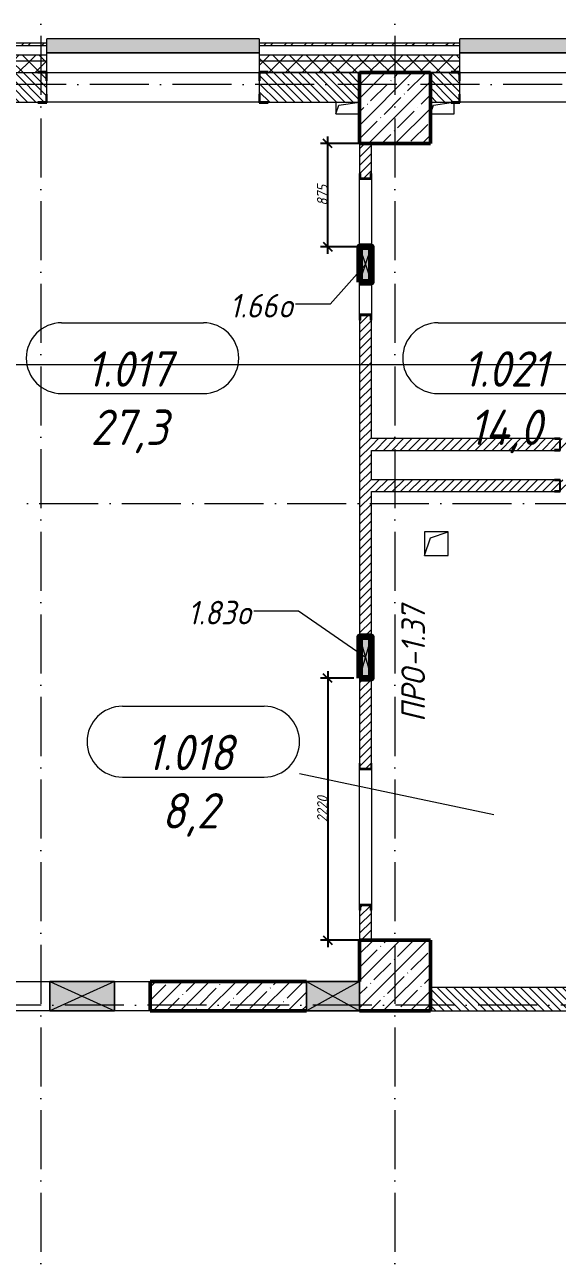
# Model space of a CAD drawing. Header units: millimetres. Extents: x -356862 to 418287, y 0 to 839748.
# Drawn here: x -140702 to -136190, y 534651 to 545103 of the extents above; entities that cross this region are included whole.
import ezdxf

# ---------------------------------------------------------------- set-up
doc = ezdxf.new("R2010")
doc.units = ezdxf.units.MM
doc.linetypes.add('50_200_ШТРИХ_1Т_ш5_п1_п1_', pattern=[700, 500, -100, 0, -100])
for name, color, linetype, lineweight in [('9.7) Заделка 956 шт', 6, 'Continuous', 158), ('A-____-____-DIMS', 7, 'Continuous', 9), ('A-DETL-GENF-OTLN', 7, 'Continuous', 9), ('A-GENM-____-IDEN', 7, 'Continuous', 9), ('A-GENM-____-MCUT', 7, 'Continuous', 25), ('A-GENM-____-OTLN', 7, 'Continuous', 9), ('A-GENM-____-OTLN-1', 7, 'Continuous', 25), ('A-GLAZ-____-IDEN', 7, 'Continuous', 9), ('A-GLAZ-____-OTLN', 7, 'Continuous', 9), ('A-WALL-____-MCUT', 7, 'Continuous', 13), ('A-WALL-____-MCUT-1', 7, 'Continuous', 9), ('A-WALL-____-MCUT-2', 7, 'Continuous', 50), ('A-WALL-____-OTLN', 7, 'Continuous', 9), ('A-WALL-____-PATT-1', 7, 'Continuous', 9), ('A-WALL-FNSH-MCUT-1', 7, 'Continuous', 9), ('I-WALL-____-OTLN', 7, 'Continuous', 9), ('S-COLS-____-MCUT', 7, 'Continuous', 50), ('S-COLS-____-OTLN', 7, 'Continuous', 9), ('S-GRID-____-OTLN-1', 7, '50_200_ШТРИХ_1Т_ш5_п1_п1_', 9)]:
    doc.layers.add(name, color=color, linetype=linetype, lineweight=lineweight)
for name, color, linetype, lineweight, true_color in [('A-AREA-IDEN-1', 7, 'Continuous', 9, 0x000000), ('A-GLAZ-____-OTLN-1', 7, 'Continuous', 9, 0xc0c0c0), ('G-____-____-SYMB-1', 9, 'Continuous', 9, 0x808080)]:
    doc.layers.add(name, color=color, linetype=linetype, lineweight=lineweight, true_color=true_color)
doc.styles.add('ISOCPEUR_I', font='isocpeui.ttf', dxfattribs={"width": 0.9, "height": 2.5})
doc.styles.add('ISOCPEUR_I_11', font='isocpeui.ttf', dxfattribs={"width": 0.9, "height": 200})
doc.styles.add('ISOCPEUR_I_7', font='isocpeui.ttf', dxfattribs={"width": 0.9, "height": 90})
doc.dimstyles.new('ISO-1_8_0_9К_СРЕДНИЙ_Кладочные_2', dxfattribs={"dimscale": 304.8, "dimtxt": 89.638306, "dimasz": 0.246063, "dimexe": 0.19685, "dimexo": 0, "dimgap": 0, "dimtad": 1, "dimdec": 3, "dimrnd": 0.001, "dimdsep": 46, "dimtxsty": 'ISOCPEUR_I_7', "dimblk1": 'OBLIQUE', "dimblk2": 'OBLIQUE', "dimsah": 1, "dimcen": 0.09, "dimdle": 0.19685, "dimazin": 0, "dimtfac": 1, "dimtdec": 4, "dimtix": 1, "dimtmove": 1, "dimatfit": 3, "dimfxl": 1, "dimtvp": 1, "dimtolj": 1, "dimtzin": 0, "dimarcsym": 2})
pattern_1 = [(45, (-176515.067, 459015.94), (-35.35534, 35.35534), [])]
pattern_2 = [(135, (-176515.067, 459015.94), (-35.35534, -35.35534), [])]
pattern_3 = [(45, (-176515.07, 459015.94), (-70.71068, 70.71068), []), (135, (-176515.07, 459015.94), (-70.71068, -70.71068), [])]

# ---------------------------------------------------------------- blocks, each defined once
blk = doc.blocks.new('BSC_Колонна _Прямоугольная - 600х600-V83-АР1_План отверстий 1 этажа в осях 1-64_Ю-ЯЯ')
at = {"layer": 'S-COLS-____-OTLN'}
h = blk.add_hatch(dxfattribs=at)
h.set_pattern_fill('FP_93', color=256, style=0, pattern_type=2)
h.set_pattern_definition([(45, (-38950, -85381.04), (-114.04925, 114.04925), []), (45, (-38835.95, -85381.04), (-114.04925, 114.04925), [201.613, -40.323, 3.353, -36.97])])
h.paths.add_polyline_path([(-300, -300), (300, -300), (300, 300), (-300, 300)], flags=0)
at = {"layer": 'S-COLS-____-MCUT'}
for p, q in [((300, 300), (-300, 300)), ((-300, 300), (-300, -300)), ((300, -300), (300, 300)), ((-300, -300), (300, -300))]:
    blk.add_line(p, q, dxfattribs=at)
blk = doc.blocks.new('BSC_Колонна _Прямоугольная - 600х600-V87-АР1_План отверстий 1 этажа в осях 1-64_Ю-ЯЯ')
at = {"layer": 'S-COLS-____-OTLN'}
h = blk.add_hatch(dxfattribs=at)
h.set_pattern_fill('FP_97', color=256, style=0, pattern_type=2)
h.set_pattern_definition([(45, (-38950, -78031.04), (-114.04925, 114.04925), []), (45, (-38835.95, -78031.04), (-114.04925, 114.04925), [201.613, -40.323, 3.353, -36.97])])
h.paths.add_polyline_path([(-300, -300), (300, -300), (300, 300), (-300, 300), (-300, -50)], flags=0)
at = {"layer": 'S-COLS-____-MCUT'}
for p, q in [((300, 300), (-300, 300)), ((-300, 300), (-300, -50)), ((300, -300), (300, 300)), ((-300, -300), (300, -300))]:
    blk.add_line(p, q, dxfattribs=at)
blk = doc.blocks.new('Фахверк_СКБ_Уголок - 250_3520-27500975-АР1_План отверстий 1 этажа в осях 1-64_Ю-ЯЯ')
at = {"layer": 'A-GENM-____-MCUT'}
for p, q in [((200, 181), (125, 181)), ((125, 181), (125, 106)), ((125, 106), (131, 106)), ((131, 106), (131, 175)), ((131, 175), (200, 175)), ((200, 175), (200, 181)), ((131, -6), (125, -6)), ((125, -6), (125, -81)), ((125, -81), (200, -81)), ((131, -75), (131, -6)), ((200, -75), (131, -75)), ((200, -81), (200, -75))]:
    blk.add_line(p, q, dxfattribs=at)
blk = doc.blocks.new('154_Фахверк_СКБ_Швеллер - Тип_100_4830-28143655-АР1_План отверстий 1 этажа в осях 1-64_Ю-ЯЯ')
at = {"layer": 'A-GENM-____-MCUT'}
for p, q in [((175, 50), (125, 50)), ((125, 50), (125, -50)), ((128, 47), (175, 47)), ((128, -47), (128, 47)), ((175, 47), (175, 50)), ((125, -50), (175, -50)), ((175, -47), (128, -47)), ((175, -50), (175, -47))]:
    blk.add_line(p, q, dxfattribs=at)
blk = doc.blocks.new('154_Фахверк_СКБ_Швеллер - Тип_100_4420-28145583-АР1_План отверстий 1 этажа в осях 1-64_Ю-ЯЯ')
at = {"layer": 'A-GENM-____-MCUT'}
for p, q in [((175, 50), (125, 50)), ((125, 50), (125, -50)), ((128, 47), (175, 47)), ((128, -47), (128, 47)), ((175, 47), (175, 50)), ((125, -50), (175, -50)), ((175, -47), (128, -47)), ((175, -50), (175, -47))]:
    blk.add_line(p, q, dxfattribs=at)
blk = doc.blocks.new('154_Стойка_СКБ_Швеллер - СМ-2230_100-28218823-АР1_План отверстий 1 этажа в осях 1-64_Ю-ЯЯ')
at = {"layer": 'A-GENM-____-MCUT'}
for p, q in [((171, 50), (125, 50)), ((125, 50), (125, -50)), ((129.5, 42.4), (171, 42.4)), ((129.5, -42.4), (129.5, 42.4)), ((171, 42.4), (171, 50)), ((125, -50), (171, -50)), ((171, -42.4), (129.5, -42.4)), ((171, -50), (171, -42.4))]:
    blk.add_line(p, q, dxfattribs=at)
blk = doc.blocks.new('AR_Отверстие прямоугольное _в плите_ - AR_Отверстие прямоугольное _в плите_-30459597-АР1_План отверстий 1 этажа в осях 1-64_Ю-ЯЯ')
at = {"layer": 'A-GENM-____-OTLN'}
for p, q in [((100, 100), (-100, 100)), ((-100, 100), (-100, -100)), ((-100, -100), (-50, 50)), ((-50, 50), (100, 100)), ((100, -100), (100, 100)), ((-100, -100), (100, -100))]:
    blk.add_line(p, q, dxfattribs=at)
blk = doc.blocks.new('AR_Отверстие прямоугольное _в плите_ - AR_Отверстие прямоугольное _в плите_-30511715-АР1_План отверстий 1 этажа в осях 1-64_Ю-ЯЯ')
at = {"layer": 'A-GENM-____-OTLN'}
for p, q in [((-100, 50), (-100, -50)), ((-100, -50), (-75, 25)), ((-75, 25), (100, 50)), ((-100, -50), (100, -50))]:
    blk.add_line(p, q, dxfattribs=at)
blk = doc.blocks.new('AR_Отверстие прямоугольное _в плите_ - AR_Отверстие прямоугольное _в плите_-V208-АР1_План отверстий 1 этажа в осях 1-64_Ю-ЯЯ')
at = {"layer": 'A-GENM-____-OTLN'}
for p, q in [((-100, -50), (-75, 25)), ((-75, 25), (75, 46)), ((100, -50), (100, 44)), ((-100, -50), (100, -50))]:
    blk.add_line(p, q, dxfattribs=at)
blk = doc.blocks.new('AR_Отверстие прямоугольное _в стене__БезПР - AR_Отверстие прямоугольное _в стене__БезПР-30578446-АР1_План отверстий 1 этажа в осях 1-64_Ю-ЯЯ')
at = {"layer": 'A-GLAZ-____-OTLN-1'}
blk.add_hatch(color=256, dxfattribs=at).paths.add_polyline_path([(225, -125), (225, 125), (-225, 125), (-225, -125)], flags=0)
at = {"layer": 'A-DETL-GENF-OTLN'}
for p, q in [((-225, -125), (-225, 125)), ((-225, 125), (225, 125)), ((225, 125), (-225, -125)), ((-225, 125), (225, -125)), ((225, 125), (-225, 125)), ((-225, 125), (-225, -125)), ((225, 125), (225, -125)), ((225, -125), (225, 125)), ((225, -125), (-225, -125)), ((-225, -125), (225, -125))]:
    blk.add_line(p, q, dxfattribs=at)
at = {"layer": 'A-GLAZ-____-OTLN'}
blk.add_line((225, 125), (-225, 125), dxfattribs=at)
blk = doc.blocks.new('AR_Отверстие прямоугольное _в стене__БезПР - AR_Отверстие прямоугольное _в стене__БезПР-30578444-АР1_План отверстий 1 этажа в осях 1-64_Ю-ЯЯ')
at = {"layer": 'A-GLAZ-____-OTLN-1'}
blk.add_hatch(color=256, dxfattribs=at).paths.add_polyline_path([(275, -125), (275, 125), (-275, 125), (-275, -125)], flags=0)
at = {"layer": 'A-DETL-GENF-OTLN'}
for p, q in [((-275, -125), (-275, 125)), ((-275, 125), (275, 125)), ((275, 125), (-275, -125)), ((-275, 125), (275, -125)), ((275, 125), (-275, 125)), ((-275, 125), (-275, -125)), ((275, 125), (275, -125)), ((275, -125), (275, 125)), ((275, -125), (-275, -125)), ((-275, -125), (275, -125))]:
    blk.add_line(p, q, dxfattribs=at)
at = {"layer": 'A-GLAZ-____-OTLN'}
blk.add_line((275, 125), (-275, 125), dxfattribs=at)
blk = doc.blocks.new('Отлив_СКБ - Отлив витража_120_НВФ-31885689-АР1_План отверстий 1 этажа в осях 1-64_Ю-ЯЯ')
at = {"layer": 'A-GLAZ-____-OTLN-1'}
for points in [[(1800, 2), (1800, 120), (0, 120), (0, 2), (750, 2)], [(1800, 0), (1800, 2), (0, 2), (0, 0), (750, 0)]]:
    blk.add_hatch(color=256, dxfattribs=at).paths.add_polyline_path(points, flags=0)
at = {"layer": 'A-GLAZ-____-OTLN'}
for p, q in [((0, 83), (0, 120)), ((1800, 120), (0, 120)), ((1800, 120), (1800, 83)), ((0, 2), (1800, 2)), ((1800, 0), (0, 0))]:
    blk.add_line(p, q, dxfattribs=at)
blk = doc.blocks.new('AR_Отверстие прямоугольное _в стене__БезПР - AR_Отверстие прямоугольное _в стене__БезПР-36427571-АР1_План отверстий 1 этажа в осях 1-64_Ю-ЯЯ')
at = {"layer": 'A-GLAZ-____-OTLN'}
blk.add_hatch(color=256, dxfattribs=at).paths.add_polyline_path([(150, -50), (150, 50), (-150, 50), (-150, -50)], flags=0)
at = {"layer": 'A-DETL-GENF-OTLN'}
for p, q in [((-150, -50), (-150, 50)), ((-150, 50), (150, 50)), ((150, 50), (-150, -50)), ((-150, 50), (150, -50)), ((150, 50), (-150, 50)), ((-150, 50), (-150, -50)), ((150, 50), (150, -50)), ((150, -50), (150, 50)), ((150, -50), (-150, -50)), ((-150, -50), (150, -50))]:
    blk.add_line(p, q, dxfattribs=at)
at = {"layer": 'A-GLAZ-____-OTLN'}
blk.add_line((150, 50), (-150, 50), dxfattribs=at)
blk = doc.blocks.new('AR_Отверстие прямоугольное _в стене_ - AR_Отверстие прямоугольное _в стене__ОВ-36705131-АР1_План отверстий 1 этажа в осях 1-64_Ю-ЯЯ')
at = {"layer": 'A-GLAZ-____-OTLN'}
blk.add_hatch(color=256, dxfattribs=at).paths.add_polyline_path([(-175, -50), (175, -50), (175, 50), (-175, 50)], flags=0)
at = {"layer": 'A-DETL-GENF-OTLN'}
for p, q in [((-175, -50), (-175, 50)), ((-175, 50), (175, 50)), ((175, 50), (-175, -50)), ((-175, 50), (175, -50)), ((175, 50), (-175, 50)), ((-175, 50), (-175, -50)), ((175, 50), (175, -50)), ((175, -50), (175, 50)), ((175, -50), (-175, -50)), ((-175, -50), (175, -50))]:
    blk.add_line(p, q, dxfattribs=at)
blk = doc.blocks.new('АР_Перемычка - АР_Перемычка-36705164-АР1_План отверстий 1 этажа в осях 1-64_Ю-ЯЯ')
at = {"layer": 'A-GENM-____-OTLN'}
blk.add_line((-300, -50), (-299, -50), dxfattribs=at)
blk = doc.blocks.new('_Oblique')
at = {"color": 0, "linetype": 'ByBlock', "lineweight": -2}
blk.add_line((-0.5, -0.5), (0.5, 0.5), dxfattribs=at)
blk = doc.blocks.new('*D13607')
at = {"layer": 'A-____-____-DIMS', "color": 0, "lineweight": -2, "transparency": 16777216}
for p, q in [((-138135, 543162), (-138135, 544157)), ((-137865, 544097), (-138195, 544097)), ((-137865, 543222), (-138195, 543222))]:
    blk.add_line(p, q, dxfattribs=at)
at = {"layer": 'Defpoints', "color": 0, "transparency": 16777216}
for p in [(-138135, 544097), (-137865, 544097), (-137865, 543222)]:
    blk.add_point(p, dxfattribs=at)
at = {"layer": 'A-____-____-DIMS', "color": 0, "lineweight": -2, "transparency": 16777216, "xscale": 75, "yscale": 75, "zscale": 75}
for p, rotation in [((-138135, 544097), 90), ((-138135, 543222), 270)]:
    blk.add_blockref('_Oblique', p, dxfattribs=dict(at, rotation=rotation))
at = {"layer": 'A-____-____-DIMS', "color": 0, "transparency": 16777216, "insert": (-138181, 543659), "char_height": 90, "width": 409.58, "attachment_point": 5, "rotation": 90, "style": 'ISOCPEUR_I_7'}
blk.add_mtext('\\A1;875', dxfattribs=at)
blk = doc.blocks.new('*D13625')
at = {"layer": 'A-____-____-DIMS', "color": 0, "lineweight": -2, "transparency": 16777216}
for p, q in [((-137915, 539567), (-138195, 539567)), ((-138135, 539627), (-138135, 537287)), ((-137865, 537347), (-138195, 537347))]:
    blk.add_line(p, q, dxfattribs=at)
at = {"layer": 'Defpoints', "color": 0, "transparency": 16777216}
for p in [(-137915, 539567), (-138135, 537347), (-137865, 537347)]:
    blk.add_point(p, dxfattribs=at)
at = {"layer": 'A-____-____-DIMS', "color": 0, "lineweight": -2, "transparency": 16777216, "xscale": 75, "yscale": 75, "zscale": 75}
for p, rotation in [((-138135, 539567), 90), ((-138135, 537347), 270)]:
    blk.add_blockref('_Oblique', p, dxfattribs=dict(at, rotation=rotation))
at = {"layer": 'A-____-____-DIMS', "color": 0, "transparency": 16777216, "insert": (-138180, 538457), "char_height": 90, "width": 546.1, "attachment_point": 5, "rotation": 90, "style": 'ISOCPEUR_I_7'}
blk.add_mtext('\\A1;2220', dxfattribs=at)
blk = doc.blocks.new('AAR_СКБ_Марка_помещения_1_5 ммп - Номер _ Площадь-27962135-АИ_План этажа_Стены_1')
at = {"layer": 'A-AREA-IDEN-1'}
for p, q in [((-2.987, 3), (3.013, 3)), ((-2.987, 0), (3.013, 0))]:
    blk.add_line(p, q, dxfattribs=at)
for centre, start, end in [((-2.987, 1.5), 90, 270), ((3.013, 1.5), 270, 90)]:
    blk.add_arc(centre, 1.5, start, end, dxfattribs=at)

msp = doc.modelspace()

# ---------------------------------------------------------------- hatches: boundary and pattern name
at = {"layer": 'A-WALL-____-PATT-1'}
h = msp.add_hatch(dxfattribs=at)
h.set_pattern_fill('FP_3', color=256, style=0, pattern_type=2)
h.set_pattern_definition([(45, (-176515.07, 459015.94), (-85.53659, 85.53659), []), (45, (-176458.04, 459015.94), (-85.53659, 85.53659), [])])
h.paths.add_polyline_path([(-126350.0675, 544926.983), (-126350.0675, 544946.983), (-128215.0675, 544946.983), (-128215.0675, 544926.983), (-127040.4575, 544926.983)], flags=0)
h.paths.add_polyline_path([(-130015.0675, 544926.983), (-130015.0675, 544946.983), (-131715.0675, 544946.983), (-131715.0675, 544926.983), (-130575.4589, 544926.983)], flags=0)
h.paths.add_polyline_path([(-133515.0675, 544926.983), (-133515.0675, 544946.983), (-135215.0675, 544946.983), (-135215.0675, 544926.983), (-134110.4602, 544926.983)], flags=0)
h.paths.add_polyline_path([(-137015.0675, 544926.983), (-137015.0675, 544946.983), (-138715.0675, 544946.983), (-138715.0675, 544926.983), (-137645.4615, 544926.983)], flags=0)
h.paths.add_polyline_path([(-142140.0675, 544926.983), (-140515.0675, 544926.983), (-140515.0675, 544946.983), (-142140.0675, 544946.983)], flags=0)
h.paths.add_polyline_path([(-144112.0675, 544926.983), (-144015.0675, 544926.983), (-144015.0675, 544946.983), (-144915.0675, 544946.983), (-144915.0675, 544926.983), (-144715.4642, 544926.983)], flags=0)
h.paths.add_polyline_path([(-149665.0675, 544926.983), (-149665.0675, 544946.983), (-150735.0675, 544946.983), (-150735.0675, 544926.983)], flags=0)
h.paths.add_polyline_path([(-146715.0675, 544926.983), (-146715.0675, 544946.983), (-147865.0675, 544946.983), (-147865.0675, 544926.983)], flags=0)
h.paths.add_polyline_path([(-152645.0675, 544926.983), (-152535.0675, 544926.983), (-152535.0675, 544946.983), (-152645.0675, 544946.983)], flags=0)
h = msp.add_hatch(dxfattribs=at)
h.set_pattern_fill('FP_1', color=256, style=0, pattern_type=2)
h.set_pattern_definition(pattern_3)
h.paths.add_polyline_path([(-127040.4575, 544796.983), (-126350.0675, 544796.983), (-126350.0675, 544846.983), (-128215.0675, 544846.983), (-128215.0675, 544796.983)], flags=0)
h.paths.add_polyline_path([(-131715.0675, 544796.983), (-130015.0675, 544796.983), (-130015.0675, 544846.983), (-131715.0675, 544846.983)], flags=0)
h.paths.add_polyline_path([(-134994.2105, 544796.983), (-133515.0675, 544796.983), (-133515.0675, 544846.983), (-135215.0675, 544846.983), (-135215.0675, 544796.983)], flags=0)
h.paths.add_polyline_path([(-140515.0675, 544796.983), (-140515.0675, 544846.983), (-142140.0675, 544846.983), (-142140.0675, 544796.983), (-141180.4629, 544796.983)], flags=0)
h.paths.add_polyline_path([(-138529.2119, 544796.983), (-137015.0675, 544796.983), (-137015.0675, 544846.983), (-138715.0675, 544846.983), (-138715.0675, 544796.983)], flags=0)
h.paths.add_polyline_path([(-144112.0675, 544796.983), (-144015.0675, 544796.983), (-144015.0675, 544846.983), (-144112.0675, 544846.983)], flags=0)
h = msp.add_hatch(dxfattribs=at)
h.set_pattern_fill('FP_1', color=256, style=0, pattern_type=2)
h.set_pattern_definition(pattern_3)
h.paths.add_polyline_path([(-126365.0675, 544696.983), (-126350.0675, 544696.983), (-126350.0675, 544796.983), (-128215.0675, 544796.983), (-128215.0675, 544702.983), (-128140.0675, 544702.983), (-128140.0675, 544696.983), (-126965.0675, 544696.983)], flags=0)
h.paths.add_polyline_path([(-130015.0675, 544696.983), (-130015.0675, 544796.983), (-131715.0675, 544796.983), (-131715.0675, 544702.983), (-131640.0675, 544702.983), (-131640.0675, 544696.983), (-130575.4589, 544696.983)], flags=0)
h.paths.add_polyline_path([(-133590.0675, 544696.983), (-133590.0675, 544702.983), (-133515.0675, 544702.983), (-133515.0675, 544796.983), (-135215.0675, 544796.983), (-135215.0675, 544702.983), (-135140.0675, 544702.983), (-135140.0675, 544696.983), (-133665.0675, 544696.983)], flags=0)
h.paths.add_polyline_path([(-137645.4615, 544696.983), (-137090.0675, 544696.983), (-137090.0675, 544702.983), (-137015.0675, 544702.983), (-137015.0675, 544796.983), (-138715.0675, 544796.983), (-138715.0675, 544702.983), (-138640.0675, 544702.983), (-138640.0675, 544696.983), (-137865.0675, 544696.983)], flags=0)
h.paths.add_polyline_path([(-140590.0675, 544696.983), (-140590.0675, 544702.983), (-140515.0675, 544702.983), (-140515.0675, 544796.983), (-142140.0675, 544796.983), (-142140.0675, 544696.983), (-141180.4629, 544696.983)], flags=0)
h.paths.add_polyline_path([(-144015.0675, 544696.983), (-144015.0675, 544796.983), (-144112.0675, 544796.983), (-144112.0675, 544696.983)], flags=0)
h = msp.add_hatch(dxfattribs=at)
h.set_pattern_fill('FP_6', color=256, style=0, pattern_type=2)
h.set_pattern_definition(pattern_2)
h.paths.add_polyline_path([(-138640.0675, 544446.983), (-137865.0675, 544446.983), (-137865.0675, 544696.983), (-138709.0675, 544696.983), (-138709.0675, 544627.983), (-138715.0675, 544627.983), (-138715.0675, 544515.983), (-138709.0675, 544515.983), (-138709.0675, 544446.983)], flags=0)
h.paths.add_polyline_path([(-141180.4629, 544446.983), (-140521.0675, 544446.983), (-140521.0675, 544515.983), (-140515.0675, 544515.983), (-140515.0675, 544627.983), (-140521.0675, 544627.983), (-140521.0675, 544696.983), (-141790.0675, 544696.983), (-141790.0675, 544446.983)], flags=0)
h = msp.add_hatch(dxfattribs=at)
h.set_pattern_fill('FP_6', color=256, style=0, pattern_type=2)
h.set_pattern_definition(pattern_2)
h.paths.add_polyline_path([(-134265.0675, 544446.983), (-134265.0675, 544696.983), (-135209.0675, 544696.983), (-135209.0675, 544627.983), (-135215.0675, 544627.983), (-135215.0675, 544515.983), (-135209.0675, 544515.983), (-135209.0675, 544446.983), (-134994.2105, 544446.983)], flags=0)
h.paths.add_polyline_path([(-137021.0675, 544446.983), (-137021.0675, 544515.983), (-137015.0675, 544515.983), (-137015.0675, 544627.983), (-137021.0675, 544627.983), (-137021.0675, 544696.983), (-137265.0675, 544696.484), (-137265.0675, 544446.983), (-137090.0675, 544446.983)], flags=0)
h = msp.add_hatch(dxfattribs=at)
h.set_pattern_fill('FP_5', color=256, style=0, pattern_type=2)
h.set_pattern_definition(pattern_1)
h.paths.add_polyline_path([(-137865.0675, 537346.983), (-137765.0675, 537346.983), (-137765.0675, 537600.983), (-137772.6675, 537600.983), (-137772.6675, 537642.483), (-137857.4675, 537642.483), (-137857.4675, 537600.983), (-137865.0675, 537600.983)], flags=0)
h.paths.add_polyline_path([(-137862.0675, 538799.983), (-137768.0675, 538799.983), (-137768.0675, 538846.983), (-137765.0675, 538846.983), (-137765.0675, 539566.983), (-137865.0675, 539566.983), (-137865.0675, 538846.983), (-137862.0675, 538846.983), (-137862.0675, 538842.5904)], flags=0)
h.paths.add_polyline_path([(-137865.0675, 539916.983), (-137765.0675, 539916.983), (-137765.0675, 542600.983), (-137772.6675, 542600.983), (-137772.6675, 542642.483), (-137857.4675, 542642.483), (-137857.4675, 542600.983), (-137865.0675, 542600.983), (-137865.0675, 542071.5607)], flags=0)
h.paths.add_polyline_path([(-137772.6675, 543801.483), (-137772.6675, 543842.983), (-137765.0675, 543842.983), (-137765.0675, 544096.983), (-137865.0675, 544096.983), (-137865.0675, 543842.983), (-137857.4675, 543842.983), (-137857.4675, 543801.483)], flags=0)
h = msp.add_hatch(dxfattribs=at)
h.set_pattern_fill('FP_5', color=256, style=0, pattern_type=2)
h.set_pattern_definition(pattern_1)
h.paths.add_polyline_path([(-137765.0675, 541496.983), (-136215.0675, 541496.983), (-136215.0675, 541499.983), (-136168.0675, 541499.983), (-136168.0675, 541593.983), (-136215.0675, 541593.983), (-136215.0675, 541596.983), (-137765.0675, 541596.983)], flags=0)
h.paths.add_polyline_path([(-134615.0675, 541496.983), (-134615.0675, 541596.983), (-136165.0675, 541596.983), (-136165.0675, 541496.983), (-135877.9609, 541496.983)], flags=0)
h = msp.add_hatch(dxfattribs=at)
h.set_pattern_fill('FP_5', color=256, style=0, pattern_type=2)
h.set_pattern_definition(pattern_1)
h.paths.add_polyline_path([(-137765.0675, 541146.983), (-136215.0675, 541146.983), (-136215.0675, 541149.983), (-136168.0675, 541149.983), (-136168.0675, 541243.983), (-136215.0675, 541243.983), (-136215.0675, 541246.983), (-137765.0675, 541246.983)], flags=0)
h.paths.add_polyline_path([(-134615.0675, 541146.983), (-134615.0675, 541246.983), (-136165.0675, 541246.983), (-136165.0675, 541146.983), (-135877.9609, 541146.983)], flags=0)
h = msp.add_hatch(dxfattribs=at)
h.set_pattern_fill('FP_13', color=256, style=0, pattern_type=2)
h.set_pattern_definition([(45, (-176515.07, 459015.94), (-114.04925, 114.04925), []), (45, (-176401.02, 459015.94), (-114.04925, 114.04925), [201.612, -40.322, 3.353, -36.97])])
h.paths.add_polyline_path([(-138315.0675, 536746.983), (-138315.0675, 536996.983), (-139640.0675, 536996.983), (-139640.0675, 536746.983)], flags=0)
h.paths.add_polyline_path([(-140790.0675, 536746.983), (-140790.0675, 536996.983), (-142040.0675, 536996.983), (-142040.0675, 536746.983), (-141180.4629, 536746.983)], flags=0)
h = msp.add_hatch(dxfattribs=at)
h.set_pattern_fill('FP_6', color=256, style=0, pattern_type=2)
h.set_pattern_definition(pattern_2)
h.paths.add_polyline_path([(-134265.0675, 536746.983), (-134265.0675, 536946.983), (-134315.0675, 536946.983), (-134315.0675, 536746.983)], flags=0)
h.paths.add_polyline_path([(-134815.0675, 536746.983), (-134815.0675, 536946.983), (-137265.0675, 536946.983), (-137265.0675, 536746.983), (-135877.9609, 536746.983)], flags=0)

# ---------------------------------------------------------------- linework, layer by layer
at = {"layer": '9.7) Заделка 956 шт'}
for points in [[(-137865.0675, 542921.983), (-137765.0675, 542921.983), (-137765.0675, 543221.983), (-137865.0675, 543221.983)], [(-137865.0675, 539566.983), (-137765.0675, 539566.983), (-137765.0675, 539916.983), (-137865.0675, 539916.983)]]:
    msp.add_lwpolyline(points, close=True, dxfattribs=at)
at = {"layer": 'A-AREA-IDEN-1'}
msp.add_line((-136728.0392, 538408.6795), (-138373.2904, 538756.3127), dxfattribs=at)
at = {"layer": 'A-GLAZ-____-IDEN'}
for p, q in [((-137815.0675, 543071.983), (-138113.8051, 542734.6819)), ((-138113.8051, 542734.6819), (-138406.8034, 542734.6819)), ((-138382.8422, 540134.3174), (-138760.1066, 540134.3174)), ((-137815.0675, 539741.983), (-138382.8422, 540134.3174))]:
    msp.add_line(p, q, dxfattribs=at)
at = {"layer": 'A-WALL-____-MCUT'}
for p, q in [((-142140.0675, 544926.983), (-140515.0675, 544926.983)), ((-140515.0675, 544702.983), (-140515.0675, 544926.983)), ((-138715.0675, 544926.983), (-137015.0675, 544926.983)), ((-138715.0675, 544926.983), (-138715.0675, 544702.983)), ((-137015.0675, 544702.983), (-137015.0675, 544926.983)), ((-140515.0675, 544515.983), (-140515.0675, 544627.983)), ((-138715.0675, 544627.983), (-138715.0675, 544515.983)), ((-137015.0675, 544515.983), (-137015.0675, 544627.983)), ((-141790.0675, 544446.983), (-140590.0675, 544446.983)), ((-138640.0675, 544446.983), (-137865.0675, 544446.983)), ((-137265.0675, 544446.983), (-137090.0675, 544446.983)), ((-134815.0675, 536946.983), (-137265.0675, 536946.983)), ((-137265.0675, 536746.983), (-134815.0675, 536746.983))]:
    msp.add_line(p, q, dxfattribs=at)
at = {"layer": 'A-WALL-____-MCUT-1'}
for p, q in [((-142140.0675, 544846.983), (-140515.0675, 544846.983)), ((-142140.0675, 544796.983), (-140515.0675, 544796.983)), ((-138715.0675, 544846.983), (-137015.0675, 544846.983)), ((-138715.0675, 544796.983), (-137015.0675, 544796.983)), ((-141790.0675, 544696.983), (-140590.0675, 544696.983)), ((-137865.0675, 544696.983), (-138640.0675, 544696.983)), ((-138640.0675, 544696.983), (-137865.0675, 544696.983)), ((-137090.0675, 544696.983), (-137265.0675, 544696.983)), ((-137265.0675, 544696.983), (-137090.0675, 544696.983))]:
    msp.add_line(p, q, dxfattribs=at)
at = {"layer": 'A-WALL-____-MCUT-2'}
for p, q in [((-138315.0675, 536996.983), (-139640.0675, 536996.983)), ((-139640.0675, 536996.983), (-139640.0675, 536746.983)), ((-139640.0675, 536746.983), (-138315.0675, 536746.983))]:
    msp.add_line(p, q, dxfattribs=at)
at = {"layer": 'A-WALL-____-OTLN'}
for p, q in [((-140515.0675, 544696.983), (-138715.0675, 544696.983)), ((-137015.0675, 544696.983), (-135215.0675, 544696.983)), ((-138715.0675, 544446.983), (-140515.0675, 544446.983)), ((-135215.0675, 544446.983), (-137015.0675, 544446.983)), ((-140790.0675, 536996.983), (-140490.0675, 536996.983)), ((-139940.0675, 536996.983), (-139640.0675, 536996.983)), ((-140490.0675, 536746.983), (-140790.0675, 536746.983)), ((-139640.0675, 536746.983), (-139940.0675, 536746.983))]:
    msp.add_line(p, q, dxfattribs=at)
at = {"layer": 'A-WALL-FNSH-MCUT-1'}
for p, q in [((-140515.0675, 544946.983), (-142140.0675, 544946.983)), ((-140515.0675, 544926.983), (-140515.0675, 544946.983)), ((-137015.0675, 544946.983), (-138715.0675, 544946.983)), ((-138715.0675, 544946.983), (-138715.0675, 544926.983)), ((-137015.0675, 544926.983), (-137015.0675, 544946.983)), ((-137865.0675, 544096.983), (-137865.0675, 543842.983)), ((-137765.0675, 543842.983), (-137765.0675, 544096.983)), ((-137865.0675, 542600.983), (-137865.0675, 539916.983)), ((-137765.0675, 541596.983), (-137765.0675, 542600.983)), ((-136215.0675, 541596.983), (-137765.0675, 541596.983)), ((-137765.0675, 541246.983), (-137765.0675, 541496.983)), ((-137765.0675, 541496.983), (-136215.0675, 541496.983)), ((-136215.0675, 541246.983), (-137765.0675, 541246.983)), ((-137765.0675, 539916.983), (-137765.0675, 541146.983)), ((-137765.0675, 541146.983), (-136215.0675, 541146.983)), ((-137865.0675, 539566.983), (-137865.0675, 538846.983)), ((-137765.0675, 538846.983), (-137765.0675, 539566.983)), ((-137865.0675, 537600.983), (-137865.0675, 537346.983)), ((-137765.0675, 537346.983), (-137765.0675, 537600.983))]:
    msp.add_line(p, q, dxfattribs=at)
at = {"layer": 'G-____-____-SYMB-1'}
msp.add_line((-181429.6697, 542224.9935), (-72002.7137, 542224.9935), dxfattribs=at)
at = {"layer": 'I-WALL-____-OTLN'}
for p, q in [((-137865.0675, 543221.983), (-137865.0675, 543796.983)), ((-137765.0675, 543796.983), (-137765.0675, 543221.983)), ((-137865.0675, 542646.983), (-137865.0675, 542921.983)), ((-137765.0675, 542921.983), (-137765.0675, 542646.983)), ((-137865.0675, 537646.983), (-137865.0675, 538796.983)), ((-137765.0675, 538796.983), (-137765.0675, 537646.983))]:
    msp.add_line(p, q, dxfattribs=at)
at = {"layer": 'S-GRID-____-OTLN-1'}
for p, q in [((-140565.0675, 549908.7924), (-140565.0675, 511907.5288)), ((-137565.0675, 549908.7924), (-137565.0675, 511907.5288)), ((-72440.6609, 544596.983), (-181183.8377, 544596.983)), ((-181183.8377, 541046.983), (-72440.6609, 541046.983)), ((-129360.4697, 536796.983), (-181183.8377, 536796.983))]:
    msp.add_line(p, q, dxfattribs=at)

# ---------------------------------------------------------------- block references
at = {"layer": 'A-AREA-IDEN-1', "xscale": 199.9999999999999, "yscale": 199.9999999999999, "zscale": 199.9999999999999}
for p in [(-139791.0945, 541978.0663), (-136602.6157, 541978.0663), (-139275.8728, 538728.7839)]:
    msp.add_blockref('AAR_СКБ_Марка_помещения_1_5 ммп - Номер _ Площадь-27962135-АИ_План этажа_Стены_1', p, dxfattribs=at)
at = {"layer": 'A-GENM-____-OTLN'}
for name, p in [('AR_Отверстие прямоугольное _в плите_ - AR_Отверстие прямоугольное _в плите_-30511715-АР1_План отверстий 1 этажа в осях 1-64_Ю-ЯЯ', (-137965.0675, 544396.983)), ('AR_Отверстие прямоугольное _в плите_ - AR_Отверстие прямоугольное _в плите_-V208-АР1_План отверстий 1 этажа в осях 1-64_Ю-ЯЯ', (-137165.0675, 544396.983)), ('AR_Отверстие прямоугольное _в плите_ - AR_Отверстие прямоугольное _в плите_-30459597-АР1_План отверстий 1 этажа в осях 1-64_Ю-ЯЯ', (-137215.0675, 540706.983))]:
    msp.add_blockref(name, p, dxfattribs=at)
at = {"layer": 'A-GENM-____-OTLN', "rotation": 89.99999999999993}
msp.add_blockref('АР_Перемычка - АР_Перемычка-36705164-АР1_План отверстий 1 этажа в осях 1-64_Ю-ЯЯ', (-137815.0675, 539566.983), dxfattribs=at)
at = {"layer": 'A-GENM-____-OTLN-1'}
for name, p, rotation in [('Фахверк_СКБ_Уголок - 250_3520-27500975-АР1_План отверстий 1 этажа в осях 1-64_Ю-ЯЯ', (-140390.0675, 544621.983), 180), ('Фахверк_СКБ_Уголок - 250_3520-27500975-АР1_План отверстий 1 этажа в осях 1-64_Ю-ЯЯ', (-136890.0675, 544621.983), 180), ('154_Стойка_СКБ_Швеллер - СМ-2230_100-28218823-АР1_План отверстий 1 этажа в осях 1-64_Ю-ЯЯ', (-137815.0675, 543671.983), 89.99999999999993), ('154_Стойка_СКБ_Швеллер - СМ-2230_100-28218823-АР1_План отверстий 1 этажа в осях 1-64_Ю-ЯЯ', (-137815.0675, 542771.983), 269.9999999999999), ('154_Фахверк_СКБ_Швеллер - Тип_100_4830-28143655-АР1_План отверстий 1 этажа в осях 1-64_Ю-ЯЯ', (-136040.0675, 541546.983), 180), ('154_Фахверк_СКБ_Швеллер - Тип_100_4830-28143655-АР1_План отверстий 1 этажа в осях 1-64_Ю-ЯЯ', (-136040.0675, 541196.983), 180), ('154_Фахверк_СКБ_Швеллер - Тип_100_4420-28145583-АР1_План отверстий 1 этажа в осях 1-64_Ю-ЯЯ', (-137815.0675, 538671.983), 89.99999999999993), ('154_Стойка_СКБ_Швеллер - СМ-2230_100-28218823-АР1_План отверстий 1 этажа в осях 1-64_Ю-ЯЯ', (-137815.0675, 537771.983), 269.9999999999999)]:
    msp.add_blockref(name, p, dxfattribs=dict(at, rotation=rotation))
msp.add_blockref('Фахверк_СКБ_Уголок - 250_3520-27500975-АР1_План отверстий 1 этажа в осях 1-64_Ю-ЯЯ', (-138840.0675, 544521.983), dxfattribs=at)
at = {"layer": 'A-GLAZ-____-OTLN'}
for name, p in [('Отлив_СКБ - Отлив витража_120_НВФ-31885689-АР1_План отверстий 1 этажа в осях 1-64_Ю-ЯЯ', (-140515.0675, 544863.983)), ('Отлив_СКБ - Отлив витража_120_НВФ-31885689-АР1_План отверстий 1 этажа в осях 1-64_Ю-ЯЯ', (-137015.0675, 544863.983)), ('AR_Отверстие прямоугольное _в стене__БезПР - AR_Отверстие прямоугольное _в стене__БезПР-30578444-АР1_План отверстий 1 этажа в осях 1-64_Ю-ЯЯ', (-140215.0675, 536871.983)), ('AR_Отверстие прямоугольное _в стене__БезПР - AR_Отверстие прямоугольное _в стене__БезПР-30578446-АР1_План отверстий 1 этажа в осях 1-64_Ю-ЯЯ', (-138090.0675, 536871.983))]:
    msp.add_blockref(name, p, dxfattribs=at)
at = {"layer": 'A-GLAZ-____-OTLN', "rotation": 89.99999999999993}
for name, p in [('AR_Отверстие прямоугольное _в стене__БезПР - AR_Отверстие прямоугольное _в стене__БезПР-36427571-АР1_План отверстий 1 этажа в осях 1-64_Ю-ЯЯ', (-137815.0675, 543071.983)), ('AR_Отверстие прямоугольное _в стене_ - AR_Отверстие прямоугольное _в стене__ОВ-36705131-АР1_План отверстий 1 этажа в осях 1-64_Ю-ЯЯ', (-137815.0675, 539741.983))]:
    msp.add_blockref(name, p, dxfattribs=at)
at = {"layer": 'S-COLS-____-OTLN'}
for name, p in [('BSC_Колонна _Прямоугольная - 600х600-V83-АР1_План отверстий 1 этажа в осях 1-64_Ю-ЯЯ', (-137565.0675, 544396.983)), ('BSC_Колонна _Прямоугольная - 600х600-V87-АР1_План отверстий 1 этажа в осях 1-64_Ю-ЯЯ', (-137565.0675, 537046.983))]:
    msp.add_blockref(name, p, dxfattribs=at)

# ---------------------------------------------------------------- texts
at = {"layer": 'A-AREA-IDEN-1', "char_height": 300, "attachment_point": 8, "line_spacing_factor": 1.139951, "style": 'ISOCPEUR_I'}
for s, insert, width in [('\\pxqc,t8.46667,16.93333,25.4,33.86667,42.33333,50.8,59.26667,67.73333,76.2,84.66667,93.13333,101.6,110.06667,118.53333,127,135.46667,143.93333,152.4,160.86667,169.33333,177.8,186.26667,194.73333,203.2,211.66667,220.13333,228.6,237.06667,245.53333,254,262.46667,270.93333;{1.017}', (-139816.5236, 542036.3962), 846), ('\\pxqc,t8.46667,16.93333,25.4,33.86667,42.33333,50.8,59.26667,67.73333,76.2,84.66667,93.13333,101.6,110.06667,118.53333,127,135.46667,143.93333,152.4,160.86667,169.33333,177.8,186.26667,194.73333,203.2,211.66667,220.13333,228.6,237.06667,245.53333,254,262.46667,270.93333;{1.021}', (-136628.0447, 542036.3962), 846), ('\\pxqc,t8.46667,16.93333,25.4,33.86667,42.33333,50.8,59.26667,67.73333,76.2,84.66667,93.13333,101.6,110.06667,118.53333,127,135.46667,143.93333,152.4,160.86667,169.33333,177.8,186.26667,194.73333,203.2,211.66667,220.13333,228.6,237.06667,245.53333,254,262.46667,270.93333;{27,3}', (-139815.5236, 541472.4482), 754), ('\\pxqc,t8.46667,16.93333,25.4,33.86667,42.33333,50.8,59.26667,67.73333,76.2,84.66667,93.13333,101.6,110.06667,118.53333,127,135.46667,143.93333,152.4,160.86667,169.33333,177.8,186.26667,194.73333,203.2,211.66667,220.13333,228.6,237.06667,245.53333,254,262.46667,270.93333;{14,0}', (-136628.0447, 541472.4482), 742), ('\\pxqc,t8.46667,16.93333,25.4,33.86667,42.33333,50.8,59.26667,67.73333,76.2,84.66667,93.13333,101.6,110.06667,118.53333,127,135.46667,143.93333,152.4,160.86667,169.33333,177.8,186.26667,194.73333,203.2,211.66667,220.13333,228.6,237.06667,245.53333,254,262.46667,270.93333;{1.018}', (-139301.3018, 538787.1138), 846), ('\\pxqc,t8.46667,16.93333,25.4,33.86667,42.33333,50.8,59.26667,67.73333,76.2,84.66667,93.13333,101.6,110.06667,118.53333,127,135.46667,143.93333,152.4,160.86667,169.33333,177.8,186.26667,194.73333,203.2,211.66667,220.13333,228.6,237.06667,245.53333,254,262.46667,270.93333;{8,2}', (-139300.3018, 538223.1658), 542)]:
    msp.add_mtext(s, dxfattribs=dict(at, insert=insert, width=width))
at = {"layer": 'A-GENM-____-IDEN', "char_height": 200, "attachment_point": 1, "rotation": 90, "style": 'ISOCPEUR_I_11'}
for s, insert, width in [('-1.37', (-137510.4722, 539661.0245), 663.79725), ('ПРО', (-137510.4722, 539196.6808), 562.784625)]:
    msp.add_mtext(s, dxfattribs=dict(at, insert=insert, width=width))
at = {"layer": 'A-GLAZ-____-IDEN', "char_height": 200, "attachment_point": 1, "style": 'ISOCPEUR_I_11'}
for s, insert, width in [('1.66', (-138966.255, 542822.2964), 505.063125), ('\\fISOCPEUR|b0|i1|c204|p34|;\\W.9;о', (-138549.5363, 542822.2964), 158.734125), ('1.83', (-139319.5582, 540221.932), 505.063125), ('\\fISOCPEUR|b0|i1|c204|p34|;\\W.9;о', (-138902.8395, 540221.932), 158.734125)]:
    msp.add_mtext(s, dxfattribs=dict(at, insert=insert, width=width))

# ---------------------------------------------------------------- dimensions: what is measured, and where the dimension line sits
at = {"layer": 'A-____-____-DIMS'}
for base, p1, p2, override, picture, middle in [((-138135.3668, 544096.983), (-137865.0675, 543221.983), (-137865.0675, 544096.983), {"dimpost": '<>', "dimfxl": 875}, '*D13607', (-138180.9463, 543659.483)), ((-138135.3668, 537346.983), (-137915.0675, 539566.983), (-137865.0675, 537346.983), {"dimpost": '<>', "dimfxl": 2220.562992}, '*D13625', (-138180.3668, 538456.983))]:
    dim = msp.add_linear_dim(base=base, p1=p1, p2=p2, angle=90, dimstyle='ISO-1_8_0_9К_СРЕДНИЙ_Кладочные_2', override=override, dxfattribs=at)
    dim.commit()
    dim.dimension.update_dxf_attribs({"geometry": picture, "text_midpoint": middle})

doc.saveas('drawing.dxf')
